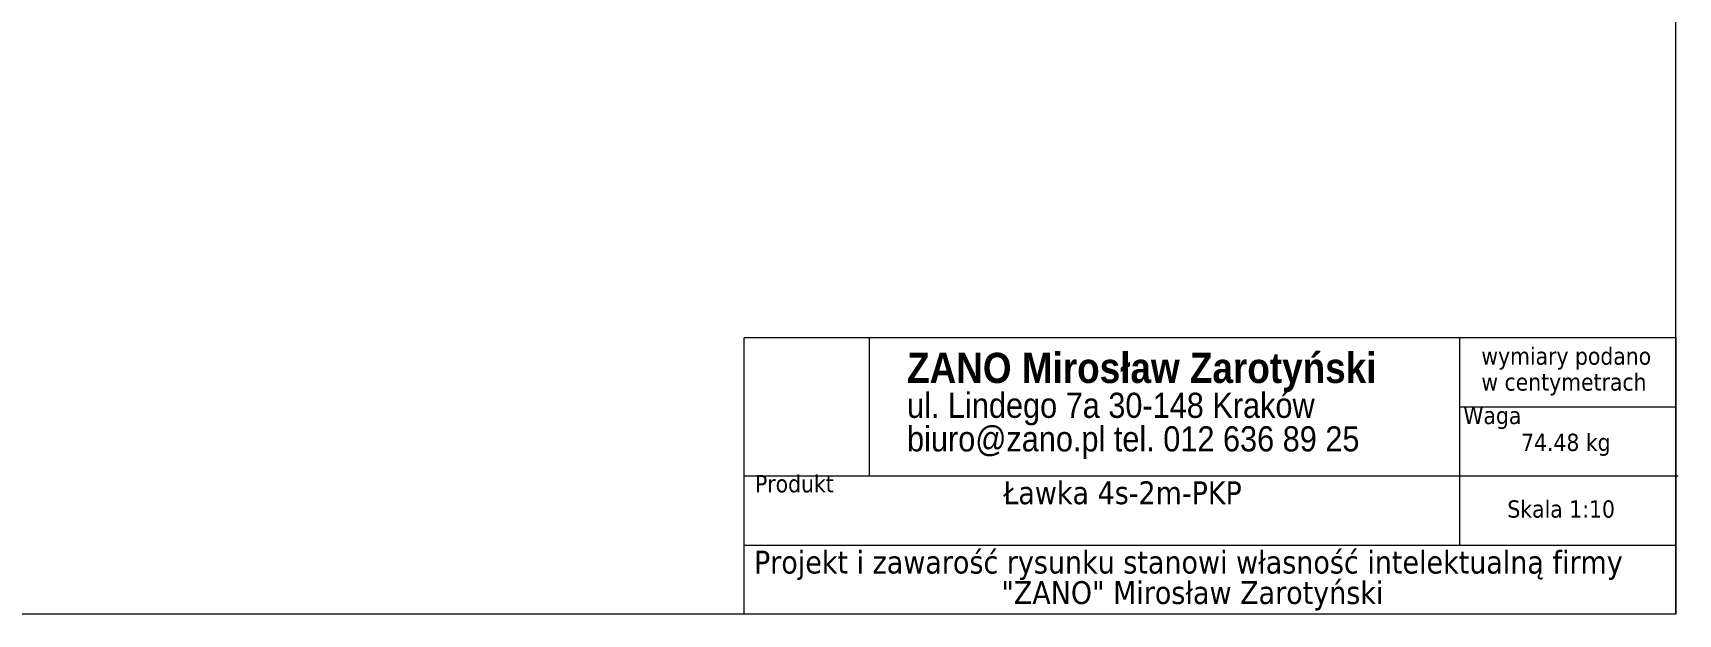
# Model space of a CAD drawing. Header units: millimetres. Extents: x 0.6 to 29.2, y 0.5 to 20.5.
# Drawn here: x 10.14 to 29.2, y 0.52 to 7.25 of the extents above; entities that cross this region are included whole.
import ezdxf

# ---------------------------------------------------------------- set-up
doc = ezdxf.new("R2010")
doc.units = ezdxf.units.MM
doc.layers.add('TXT', color=3, linetype='Continuous', lineweight=15)
doc.styles.add('SLDTEXTSTYLE1', font='TAHOMA.TTF')
doc.styles.add('SLDTEXTSTYLE2', font='TAHOMABD.TTF', dxfattribs={"bigfont": 'bigfont'})
doc.styles.add('SLDTEXTSTYLE3', font='GOTHICB.TTF', dxfattribs={"width": 0.913, "bigfont": 'bigfont'})
doc.styles.add('SLDTEXTSTYLE4', font='GOTHIC.TTF', dxfattribs={"width": 0.913})
doc.styles.add('SLDTEXTSTYLE5', font='TAHOMA.TTF', dxfattribs={"bigfont": 'bigfont'})

# ---------------------------------------------------------------- blocks, each defined once
blk = doc.blocks.new('SW_NOTE_0')
at = {"layer": 'TXT', "color": 0, "char_height": 0.2, "attachment_point": 1, "style": 'SLDTEXTSTYLE1'}
for s, insert in [('wymiary podano', (0, 0.254)), ('w centymetrach', (0, -0.046))]:
    blk.add_mtext(s, dxfattribs=dict(at, insert=insert))
blk = doc.blocks.new('SW_NOTE_1')
at = {"layer": 'TXT', "color": 0, "attachment_point": 1}
for s, insert, char_height, style in [('ZANO Mirosław Zarotyński', (0, 0.447), 0.35, 'SLDTEXTSTYLE3'), ('ul. Lindego 7a 30-148 Kraków', (0, -0.016), 0.29104, 'SLDTEXTSTYLE4'), ('biuro@zano.pl tel. 012 636 89 25', (0, -0.404), 0.29104, 'SLDTEXTSTYLE4')]:
    blk.add_mtext(s, dxfattribs=dict(at, insert=insert, char_height=char_height, style=style))
blk = doc.blocks.new('SW_NOTE_2')
at = {"layer": 'TXT', "color": 0, "char_height": 0.26458, "attachment_point": 2, "style": 'SLDTEXTSTYLE5'}
for s, insert in [('Projekt i zawarość rysunku stanowi własność intelektualną firmy ', (4.849, 0.336)), ('"ZANO" Mirosław Zarotyński', (4.896, -0.017))]:
    blk.add_mtext(s, dxfattribs=dict(at, insert=insert))

msp = doc.modelspace()

# ---------------------------------------------------------------- linework, layer by layer
at = {"color": 7, "linetype": 'Continuous', "lineweight": 0}
for p, q in [((29.1729, 0.5213), (29.1729, 20.5213)), ((29.1729, 3.7213), (18.3817, 3.7213)), ((18.3817, 0.5213), (18.3817, 3.7213)), ((19.8288, 3.7213), (19.8288, 2.1213)), ((26.6729, 1.3213), (26.6729, 3.7213)), ((29.1729, 3.7213), (29.1729, 0.5213)), ((26.6729, 2.9213), (29.1729, 2.9213)), ((18.3817, 2.1213), (29.2, 2.1213)), ((18.3817, 1.3213), (29.1729, 1.3213)), ((29.1729, 0.5213), (0.5729, 0.5213)), ((29.1729, 0.5213), (18.3817, 0.5213))]:
    msp.add_line(p, q, dxfattribs=at)

# ---------------------------------------------------------------- block references
at = {"layer": 'TXT'}
for name, p in [('SW_NOTE_1', (20.2688, 3.1005)), ('SW_NOTE_0', (26.9214, 3.3552)), ('SW_NOTE_2', (18.6782, 0.9197))]:
    msp.add_blockref(name, p, dxfattribs=at)

# ---------------------------------------------------------------- texts
for s, insert, char_height, attachment_point, style in [('Waga', (26.7124, 2.9212), 0.2, 1, 'SLDTEXTSTYLE1'), ('74.48 kg', (27.8995, 2.6099), 0.2, 2, 'SLDTEXTSTYLE1'), ('Produkt', (18.5073, 2.1314), 0.2, 1, 'SLDTEXTSTYLE1'), ('Ławka 4s-2m-PKP', (22.7643, 2.0588), 0.264583, 2, 'SLDTEXTSTYLE2'), ('Skala 1:10', (27.2226, 1.8383), 0.2, 1, 'SLDTEXTSTYLE1')]:
    msp.add_mtext(s, dxfattribs=dict(at, insert=insert, char_height=char_height, attachment_point=attachment_point, style=style))

doc.saveas('drawing.dxf')
